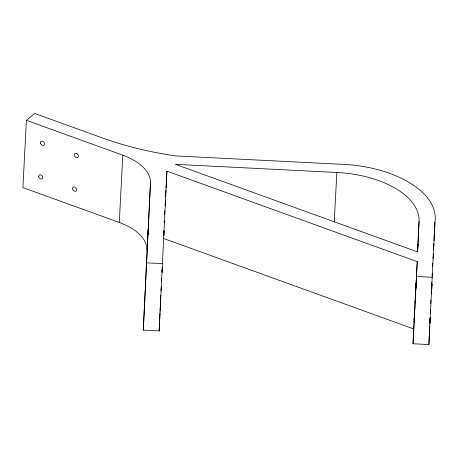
<?xml version="1.0" encoding="UTF-8"?>
<svg xmlns="http://www.w3.org/2000/svg" width="458" height="458" viewBox="0 0 458 458"><rect width="100%" height="100%" fill="white"/><g stroke="black" fill="none" stroke-linecap="round" stroke-linejoin="round"><path stroke-width="0.69" d="M429.988 322.564L430.102 320.531M26.427 120.328L34.694 113.447L102.432 137.944A225.662 119.584 3 0 0 175.757 155.915L337.225 164.079A94.863 50.271 3 0 1 388.258 172.832C401.574 177.641 414.53 184.248 424.56 194.427A94.863 50.271 3 0 1 434.934 222.216L428.883 344.553L413.019 343.752L417.221 261.661L166.918 171.137L159.155 330.916L143.291 330.115L150.464 183.154A57.822 30.64 3 0 0 122.807 155.182L26.427 120.328L22.9 187.597L119.28 222.456A57.822 30.64 3 0 1 146.944 250.423M143.291 330.115L150.464 183.154M159.155 330.916L159.55 322.38M159.613 320.955L159.974 313.129M160.071 310.993L160.363 304.587M160.523 301.032L160.787 295.336M160.981 291.07L161.176 286.8M161.439 281.103L161.571 278.258M161.897 271.142L161.96 269.722M413.019 343.752L417.221 261.661M419.064 221.414L417.667 251.946L175.374 164.325L336.842 172.489A84.375 44.712 3 0 1 419.064 221.414L417.473 251.86M428.883 344.553L429.306 335.376M429.369 333.962L429.724 326.199M429.822 324.081L430.114 317.726M430.308 313.49L430.503 309.253M430.76 303.608L430.921 300.076M431.213 293.721L431.344 290.899M162.372 268.331L162.401 267.575L162.367 268.211M414.341 317.571L414.118 321.894L414.175 320.886M430.005 322.277L430.228 317.955L430.108 320.119M148.066 232.882C147.791 238.778 148.415 225.926 148.134 231.811M146.383 269.688C146.102 275.561 146.726 262.772 146.451 268.617M163.935 233.683C163.655 239.591 164.279 226.71 164.004 232.612M160.483 304.123L160.397 305.967L160.437 305.331M160.552 303.053L160.638 301.209L160.603 301.845M417.851 245.723C418.131 239.826 417.496 252.438 417.788 246.954M416.036 285.351L416.122 283.508L416.087 284.149M433.715 246.524L433.806 244.681L433.766 245.316M431.9 286.153L431.986 284.309L431.745 289.067L431.785 288.431M146.342 266.064L146.216 268.359L146.457 263.602L146.337 265.898M144.654 302.87L144.533 305.165L144.774 300.408L144.648 302.704M160.523 303.671L160.575 302.326M162.315 269.418L162.161 272.333L162.201 271.691M162.287 270.037L162.224 271.216M162.281 269.871L162.309 269.258M414.244 319.318L414.272 318.711M415.996 285.803L415.881 288.265L415.916 287.63M414.204 320.337L414.238 319.73M415.973 286.582L416.03 285.191M433.709 246.358L433.56 249.438L433.6 248.797M119.28 222.456L122.807 155.182M163.729 232.034L163.804 230.62M164.21 222.828L164.325 220.704M164.657 214.333L164.84 210.794M165.103 205.837L165.401 200.169M165.584 196.631L165.916 190.259M166.031 188.135L166.918 171.137M160.46 304.851L160.489 304.284M334.243 222.056L336.842 172.489M414.215 317.8L414.141 319.22L414.358 317.154L414.301 318.161M414.547 311.429L414.662 309.305M414.994 302.933L415.108 300.809M415.44 294.437L415.589 291.603M415.921 285.231L416.036 283.107M416.368 276.729L416.517 273.901M431.665 284.527L431.842 282.346M432.112 276.031L432.26 273.197M432.592 266.825L432.781 263.287M433.039 258.329L433.297 253.371M433.486 249.833L433.818 243.461M433.966 240.627L434.339 233.546M434.413 232.132L434.934 222.216M431.808 287.95L431.837 287.384M146.818 262.846L162.682 263.648M416.545 276.483L432.409 277.285M164.067 238.652L413.694 328.93M76.635 153.573L76.102 153.407A2.382 1.752 50.2 0 0 74.316 154.873A2.382 1.752 50.2 0 0 76.062 157.466L76.595 157.632A2.382 1.752 50.2 0 0 78.387 156.167A2.382 1.752 50.2 0 0 76.635 153.573M38.724 176.719A2.382 1.752 50.2 0 0 42.079 178.855A2.382 1.752 50.2 0 0 41.346 175.145A2.382 1.752 50.2 0 0 38.724 176.719M40.487 143.085A2.382 1.752 50.2 0 0 43.842 145.215A2.382 1.752 50.2 0 0 43.109 141.511A2.382 1.752 50.2 0 0 40.487 143.085M72.599 188.965A2.382 1.752 50.2 0 0 75.948 191.101A2.382 1.752 50.2 0 0 75.215 187.396A2.382 1.752 50.2 0 0 72.599 188.965"/></g></svg>
